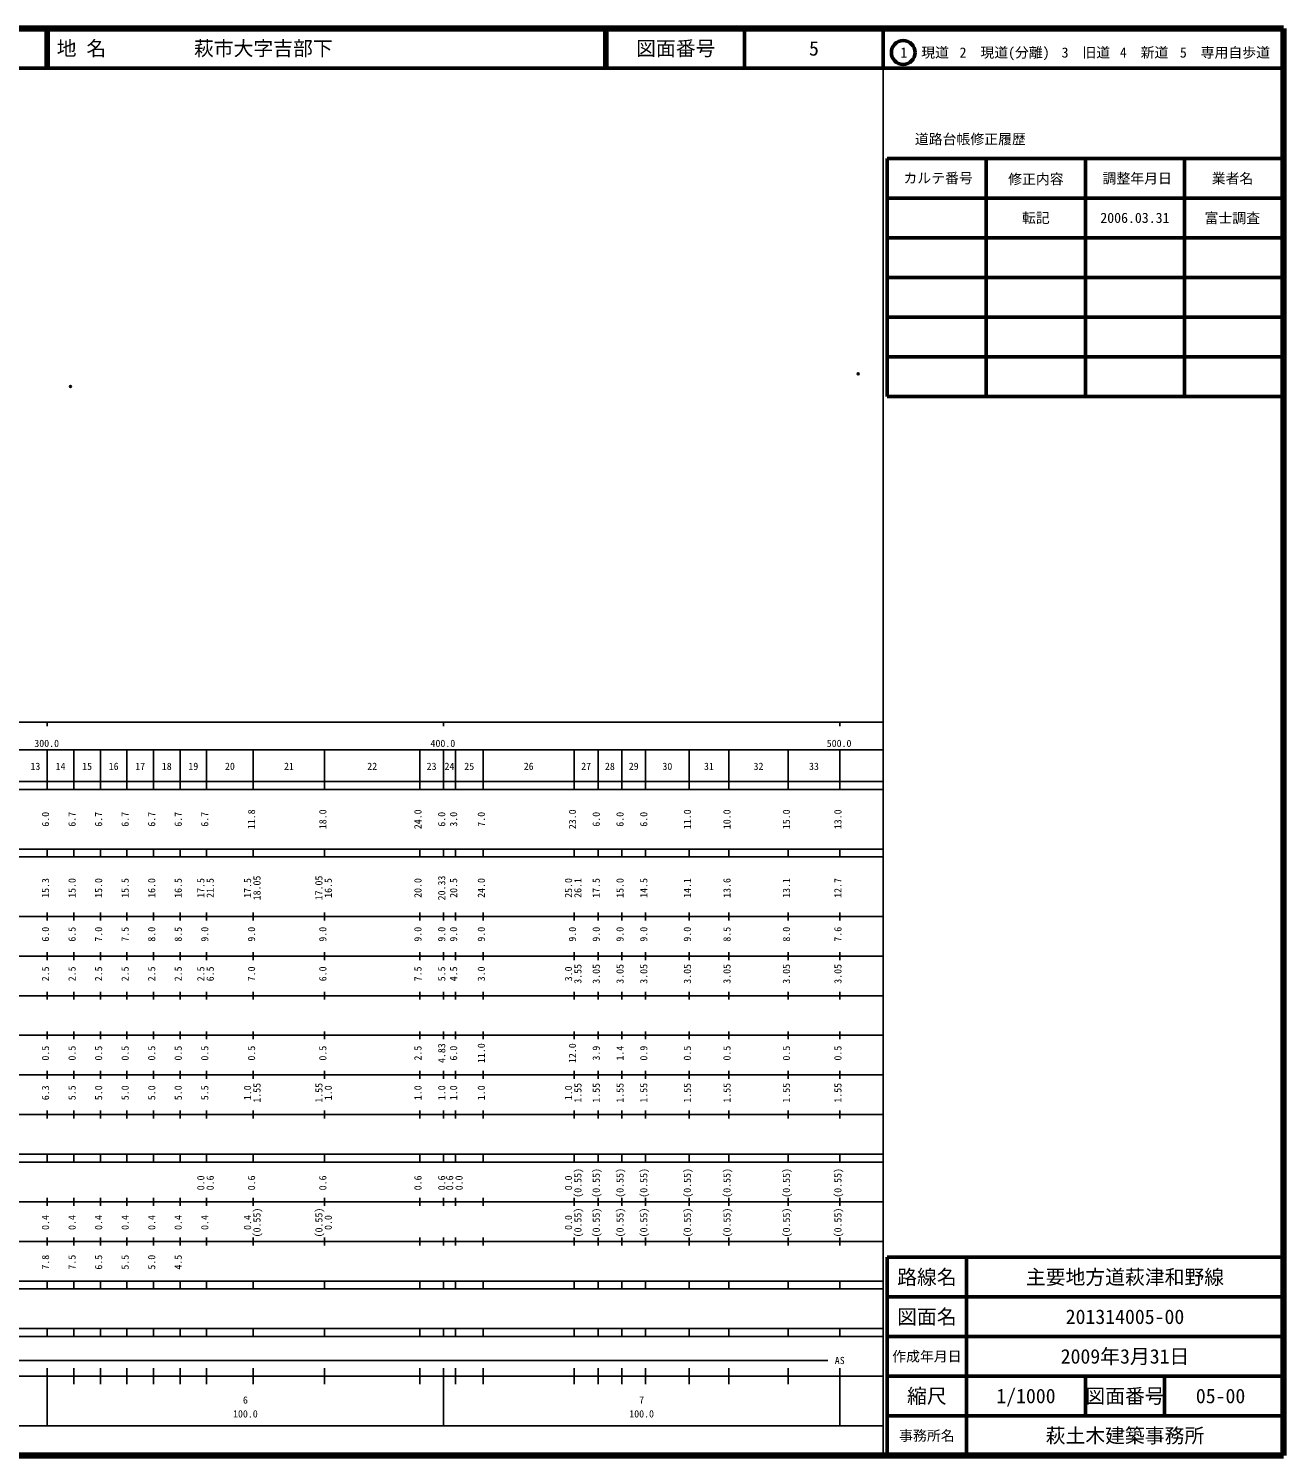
# Model space of a CAD drawing. Units: millimetres on the paper. Extents: x 40 to 680, y 20 to 380.
# Drawn here: x 363.3 to 680, y 20 to 380 of the extents above; entities that cross this region are included whole.
import ezdxf
from ezdxf.enums import TextEntityAlignment as Align

# ---------------------------------------------------------------- set-up
doc = ezdxf.new("R2010")
doc.units = ezdxf.units.MM
doc.header["$PDMODE"] = 32
doc.header["$PDSIZE"] = 0.5
doc.layers.add('M-OTRS', color=6, linetype='Continuous')
doc.layers.add('M-TTL-TXT', color=7, linetype='Continuous')
for name, color, linetype, lineweight in [('M-TTL', 2, 'Continuous', 140), ('M-TTL-BAND', 7, 'Continuous', 25), ('M-TTL-FRAM', 2, 'Continuous', 50), ('M-TTL-LINE', 7, 'Continuous', 50)]:
    doc.layers.add(name, color=color, linetype=linetype, lineweight=lineweight)
doc.styles.add('ＭＳ ゴシック', font='')
doc.styles.get('ＭＳ ゴシック').set_extended_font_data('MS Gothic')

msp = doc.modelspace()

# ---------------------------------------------------------------- linework, layer by layer
at = {"layer": 'M-OTRS'}
for p in [(572.677, 292.917), (373.845, 289.688)]:
    msp.add_point(p, dxfattribs=at)
at = {"layer": 'M-TTL'}
for p, q in [((680, 380), (40, 380)), ((680, 20), (680, 380)), ((40, 20), (680, 20))]:
    msp.add_line(p, q, dxfattribs=at)
at = {"layer": 'M-TTL-BAND'}
for p, q in [((579, 20), (579, 370)), ((40, 205), (579, 205)), ((368, 205), (368, 204)), ((468, 205), (468, 204)), ((568, 205), (568, 204)), ((68, 198), (579, 198)), ((368, 188), (368, 198)), ((374.7, 188), (374.7, 198)), ((381.4, 188), (381.4, 198)), ((388.1, 188), (388.1, 198)), ((394.8, 188), (394.8, 198)), ((401.5, 188), (401.5, 198)), ((408.2, 188), (408.2, 198)), ((420, 188), (420, 198)), ((438, 188), (438, 198)), ((462, 188), (462, 198)), ((468, 188), (468, 198)), ((471, 188), (471, 198)), ((478, 188), (478, 198)), ((501, 188), (501, 198)), ((507, 188), (507, 198)), ((513, 188), (513, 198)), ((519, 188), (519, 198)), ((530, 188), (530, 198)), ((540, 188), (540, 198)), ((555, 188), (555, 198)), ((568, 188), (568, 198)), ((40, 190), (579, 190)), ((40, 188), (579, 188)), ((40, 173), (579, 173)), ((368, 171), (368, 173)), ((374.7, 171), (374.7, 173)), ((381.4, 171), (381.4, 173)), ((388.1, 171), (388.1, 173)), ((394.8, 171), (394.8, 173)), ((401.5, 171), (401.5, 173)), ((408.2, 171), (408.2, 173)), ((420, 171), (420, 173)), ((438, 171), (438, 173)), ((462, 171), (462, 173)), ((468, 171), (468, 173)), ((471, 171), (471, 173)), ((478, 171), (478, 173)), ((501, 171), (501, 173)), ((507, 171), (507, 173)), ((513, 171), (513, 173)), ((519, 171), (519, 173)), ((530, 171), (530, 173)), ((540, 171), (540, 173)), ((555, 171), (555, 173)), ((568, 171), (568, 173)), ((40, 171), (579, 171)), ((40, 156), (579, 156)), ((368, 155), (368, 157)), ((374.7, 155), (374.7, 157)), ((381.4, 155), (381.4, 157)), ((388.1, 155), (388.1, 157)), ((394.8, 155), (394.8, 157)), ((401.5, 155), (401.5, 157)), ((408.2, 155), (408.2, 157)), ((420, 155), (420, 157)), ((438, 155), (438, 157)), ((462, 155), (462, 157)), ((468, 155), (468, 157)), ((471, 155), (471, 157)), ((478, 155), (478, 157)), ((501, 155), (501, 157)), ((507, 155), (507, 157)), ((513, 155), (513, 157)), ((519, 155), (519, 157)), ((530, 155), (530, 157)), ((540, 155), (540, 157)), ((555, 155), (555, 157)), ((568, 155), (568, 157)), ((46, 146), (579, 146)), ((368, 145), (368, 147)), ((374.7, 145), (374.7, 147)), ((381.4, 145), (381.4, 147)), ((388.1, 145), (388.1, 147)), ((394.8, 145), (394.8, 147)), ((401.5, 145), (401.5, 147)), ((408.2, 145), (408.2, 147)), ((420, 145), (420, 147)), ((438, 145), (438, 147)), ((462, 145), (462, 147)), ((468, 145), (468, 147)), ((471, 145), (471, 147)), ((478, 145), (478, 147)), ((501, 145), (501, 147)), ((507, 145), (507, 147)), ((513, 145), (513, 147)), ((519, 145), (519, 147)), ((530, 145), (530, 147)), ((540, 145), (540, 147)), ((555, 145), (555, 147)), ((568, 145), (568, 147)), ((368, 135), (368, 137)), ((374.7, 135), (374.7, 137)), ((381.4, 135), (381.4, 137)), ((388.1, 135), (388.1, 137)), ((394.8, 135), (394.8, 137)), ((401.5, 135), (401.5, 137)), ((408.2, 135), (408.2, 137)), ((420, 135), (420, 137)), ((438, 135), (438, 137)), ((462, 135), (462, 137)), ((468, 135), (468, 137)), ((471, 135), (471, 137)), ((478, 135), (478, 137)), ((501, 135), (501, 137)), ((507, 135), (507, 137)), ((513, 135), (513, 137)), ((519, 135), (519, 137)), ((530, 135), (530, 137)), ((540, 135), (540, 137)), ((555, 135), (555, 137)), ((568, 135), (568, 137)), ((52, 136), (579, 136)), ((46, 126), (579, 126)), ((368, 125), (368, 127)), ((374.7, 125), (374.7, 127)), ((381.4, 125), (381.4, 127)), ((388.1, 125), (388.1, 127)), ((394.8, 125), (394.8, 127)), ((401.5, 125), (401.5, 127)), ((408.2, 125), (408.2, 127)), ((420, 125), (420, 127)), ((438, 125), (438, 127)), ((462, 125), (462, 127)), ((468, 125), (468, 127)), ((471, 125), (471, 127)), ((478, 125), (478, 127)), ((501, 125), (501, 127)), ((507, 125), (507, 127)), ((513, 125), (513, 127)), ((519, 125), (519, 127)), ((530, 125), (530, 127)), ((540, 125), (540, 127)), ((555, 125), (555, 127)), ((568, 125), (568, 127)), ((52, 116), (579, 116)), ((368, 115), (368, 117)), ((374.7, 115), (374.7, 117)), ((381.4, 115), (381.4, 117)), ((388.1, 115), (388.1, 117)), ((394.8, 115), (394.8, 117)), ((401.5, 115), (401.5, 117)), ((408.2, 115), (408.2, 117)), ((420, 115), (420, 117)), ((438, 115), (438, 117)), ((462, 115), (462, 117)), ((468, 115), (468, 117)), ((471, 115), (471, 117)), ((478, 115), (478, 117)), ((501, 115), (501, 117)), ((507, 115), (507, 117)), ((513, 115), (513, 117)), ((519, 115), (519, 117)), ((530, 115), (530, 117)), ((540, 115), (540, 117)), ((555, 115), (555, 117)), ((568, 115), (568, 117)), ((46, 106), (579, 106)), ((368, 105), (368, 107)), ((374.7, 105), (374.7, 107)), ((381.4, 105), (381.4, 107)), ((388.1, 105), (388.1, 107)), ((394.8, 105), (394.8, 107)), ((401.5, 105), (401.5, 107)), ((408.2, 105), (408.2, 107)), ((420, 105), (420, 107)), ((438, 105), (438, 107)), ((462, 105), (462, 107)), ((468, 105), (468, 107)), ((471, 105), (471, 107)), ((478, 105), (478, 107)), ((501, 105), (501, 107)), ((507, 105), (507, 107)), ((513, 105), (513, 107)), ((519, 105), (519, 107)), ((530, 105), (530, 107)), ((540, 105), (540, 107)), ((555, 105), (555, 107)), ((568, 105), (568, 107)), ((40, 96), (579, 96)), ((40, 94), (579, 94)), ((368, 94), (368, 96)), ((374.7, 94), (374.7, 96)), ((381.4, 94), (381.4, 96)), ((388.1, 94), (388.1, 96)), ((394.8, 94), (394.8, 96)), ((401.5, 94), (401.5, 96)), ((408.2, 94), (408.2, 96)), ((420, 94), (420, 96)), ((438, 94), (438, 96)), ((462, 94), (462, 96)), ((468, 94), (468, 96)), ((471, 94), (471, 96)), ((478, 94), (478, 96)), ((501, 94), (501, 96)), ((507, 94), (507, 96)), ((513, 94), (513, 96)), ((519, 94), (519, 96)), ((530, 94), (530, 96)), ((540, 94), (540, 96)), ((555, 94), (555, 96)), ((568, 94), (568, 96)), ((49, 84), (579, 84)), ((368, 83), (368, 85)), ((374.7, 83), (374.7, 85)), ((381.4, 83), (381.4, 85)), ((388.1, 83), (388.1, 85)), ((394.8, 83), (394.8, 85)), ((401.5, 83), (401.5, 85)), ((408.2, 83), (408.2, 85)), ((420, 83), (420, 85)), ((438, 83), (438, 85)), ((462, 83), (462, 85)), ((468, 83), (468, 85)), ((471, 83), (471, 85)), ((478, 83), (478, 85)), ((501, 83), (501, 85)), ((507, 83), (507, 85)), ((513, 83), (513, 85)), ((519, 83), (519, 85)), ((530, 83), (530, 85)), ((540, 83), (540, 85)), ((555, 83), (555, 85)), ((568, 83), (568, 85)), ((40, 74), (579, 74)), ((368, 73), (368, 75)), ((374.7, 73), (374.7, 75)), ((381.4, 73), (381.4, 75)), ((388.1, 73), (388.1, 75)), ((394.8, 73), (394.8, 75)), ((401.5, 73), (401.5, 75)), ((408.2, 73), (408.2, 75)), ((420, 73), (420, 75)), ((438, 73), (438, 75)), ((462, 73), (462, 75)), ((468, 73), (468, 75)), ((471, 73), (471, 75)), ((478, 73), (478, 75)), ((501, 73), (501, 75)), ((507, 73), (507, 75)), ((513, 73), (513, 75)), ((519, 73), (519, 75)), ((530, 73), (530, 75)), ((540, 73), (540, 75)), ((555, 73), (555, 75)), ((568, 73), (568, 75)), ((40, 64), (579, 64)), ((40, 62), (579, 62)), ((368, 62), (368, 64)), ((374.7, 62), (374.7, 64)), ((381.4, 62), (381.4, 64)), ((388.1, 62), (388.1, 64)), ((394.8, 62), (394.8, 64)), ((401.5, 62), (401.5, 64)), ((408.2, 62), (408.2, 64)), ((420, 62), (420, 64)), ((438, 62), (438, 64)), ((462, 62), (462, 64)), ((468, 62), (468, 64)), ((471, 62), (471, 64)), ((478, 62), (478, 64)), ((501, 62), (501, 64)), ((507, 62), (507, 64)), ((513, 62), (513, 64)), ((519, 62), (519, 64)), ((530, 62), (530, 64)), ((540, 62), (540, 64)), ((555, 62), (555, 64)), ((568, 62), (568, 64)), ((40, 52), (579, 52)), ((368, 50), (368, 52)), ((374.7, 50), (374.7, 52)), ((381.4, 50), (381.4, 52)), ((388.1, 50), (388.1, 52)), ((394.8, 50), (394.8, 52)), ((401.5, 50), (401.5, 52)), ((408.2, 50), (408.2, 52)), ((420, 50), (420, 52)), ((438, 50), (438, 52)), ((462, 50), (462, 52)), ((468, 50), (468, 52)), ((471, 50), (471, 52)), ((478, 50), (478, 52)), ((501, 50), (501, 52)), ((507, 50), (507, 52)), ((513, 50), (513, 52)), ((519, 50), (519, 52)), ((530, 50), (530, 52)), ((540, 50), (540, 52)), ((555, 50), (555, 52)), ((568, 50), (568, 52)), ((40, 50), (579, 50)), ((71, 44), (565, 44)), ((40, 40), (579, 40)), ((368, 27.5), (368, 42)), ((374.7, 38), (374.7, 42)), ((381.4, 38), (381.4, 42)), ((388.1, 38), (388.1, 42)), ((394.8, 38), (394.8, 42)), ((401.5, 38), (401.5, 42)), ((408.2, 38), (408.2, 42)), ((420, 38), (420, 42)), ((438, 38), (438, 42)), ((462, 38), (462, 42)), ((468, 27.5), (468, 42)), ((471, 38), (471, 42)), ((478, 38), (478, 42)), ((501, 38), (501, 42)), ((507, 38), (507, 42)), ((513, 38), (513, 42)), ((519, 38), (519, 42)), ((530, 38), (530, 42)), ((540, 38), (540, 42)), ((555, 38), (555, 42)), ((568, 27.5), (568, 42)), ((68, 27.5), (579, 27.5))]:
    msp.add_line(p, q, dxfattribs=at)
at = {"layer": 'M-TTL-FRAM'}
for p, q in [((580, 347.197), (580, 287.197)), ((580, 347.197), (680, 347.197)), ((580, 287.197), (680, 287.197)), ((680, 70), (580, 70)), ((580, 70), (580, 20))]:
    msp.add_line(p, q, dxfattribs=at)
at = {"layer": 'M-TTL-LINE'}
for p, q in [((367.75, 380), (367.75, 370)), ((368.25, 380), (368.25, 370)), ((508.747, 380), (508.747, 370)), ((509.247, 380), (509.247, 370)), ((543.997, 380), (543.997, 370)), ((579, 380), (579, 370)), ((40, 370), (680, 370)), ((605, 347.197), (605, 287.197)), ((630, 347.197), (630, 287.197)), ((655, 347.197), (655, 287.197)), ((580, 337.197), (680, 337.197)), ((580, 327.197), (680, 327.197)), ((580, 317.197), (680, 317.197)), ((580, 307.197), (680, 307.197)), ((580, 297.197), (680, 297.197)), ((600, 70), (600, 20)), ((680, 60), (580, 60)), ((680, 50), (580, 50)), ((680, 40), (580, 40)), ((630, 40), (630, 30)), ((650, 40), (650, 30)), ((680, 30), (580, 30))]:
    msp.add_line(p, q, dxfattribs=at)
msp.add_circle((584.031, 373.958), 3, dxfattribs=at)

# ---------------------------------------------------------------- texts
at = {"layer": 'M-TTL-BAND', "style": 'ＭＳ ゴシック'}
for s, p in [('300.0', (367.844, 198.195)), ('400.0', (467.844, 198.195)), ('500.0', (567.844, 198.195)), ('13', (365, 192.405)), ('14', (371.35, 192.405)), ('15', (378.05, 192.405)), ('16', (384.75, 192.405)), ('17', (391.45, 192.405)), ('18', (398.15, 192.405)), ('19', (404.85, 192.405)), ('20', (414.1, 192.405)), ('21', (429, 192.405)), ('22', (450, 192.405)), ('23', (465, 192.405)), ('24', (469.5, 192.405)), ('25', (474.5, 192.405)), ('26', (489.5, 192.405)), ('27', (504, 192.405)), ('28', (510, 192.405)), ('29', (516, 192.405)), ('30', (524.5, 192.405)), ('31', (535, 192.405)), ('32', (547.5, 192.405)), ('33', (561.5, 192.405)), ('AS', (568, 42.5)), ('6', (418, 32.523)), ('7', (518, 32.523)), ('100.0', (418, 29.033)), ('100.0', (518, 29.033))]:
    msp.add_text(s, height=1.833, dxfattribs=at).set_placement(p, align=Align.BOTTOM_CENTER)
for s, p in [('6.0', (369, 180.5)), ('6.7', (375.7, 180.5)), ('6.7', (382.4, 180.5)), ('6.7', (389.1, 180.5)), ('6.7', (395.8, 180.5)), ('6.7', (402.5, 180.5)), ('6.7', (409.2, 180.5)), ('11.8', (421, 180.5)), ('18.0', (439, 180.5)), ('24.0', (463, 180.5)), ('6.0', (469, 180.5)), ('3.0', (472, 180.5)), ('7.0', (479, 180.5)), ('23.0', (502, 180.5)), ('6.0', (508, 180.5)), ('6.0', (514, 180.5)), ('6.0', (520, 180.5)), ('11.0', (531, 180.5)), ('10.0', (541, 180.5)), ('15.0', (556, 180.5)), ('13.0', (569, 180.5)), ('18.05', (422.37, 163.174)), ('17.05', (438, 163.174)), ('20.33', (469, 163.174)), ('15.3', (369, 163.174)), ('15.0', (375.7, 163.174)), ('15.0', (382.4, 163.174)), ('15.5', (389.1, 163.174)), ('16.0', (395.8, 163.174)), ('16.5', (402.5, 163.174)), ('17.5', (408.2, 163.174)), ('21.5', (410.57, 163.174)), ('17.5', (420, 163.174)), ('16.5', (440.37, 163.174)), ('20.0', (463, 163.174)), ('20.5', (472, 163.174)), ('24.0', (479, 163.174)), ('25.0', (501, 163.174)), ('26.1', (503.37, 163.174)), ('17.5', (508, 163.174)), ('15.0', (514, 163.174)), ('14.5', (520, 163.174)), ('14.1', (531, 163.174)), ('13.6', (541, 163.174)), ('13.1', (556, 163.174)), ('12.7', (569, 163.174)), ('6.0', (369, 151.5)), ('6.5', (375.7, 151.5)), ('7.0', (382.4, 151.5)), ('7.5', (389.1, 151.5)), ('8.0', (395.8, 151.5)), ('8.5', (402.5, 151.5)), ('9.0', (409.2, 151.5)), ('9.0', (421, 151.5)), ('9.0', (439, 151.5)), ('9.0', (463, 151.5)), ('9.0', (469, 151.5)), ('9.0', (472, 151.5)), ('9.0', (479, 151.5)), ('9.0', (502, 151.5)), ('9.0', (508, 151.5)), ('9.0', (514, 151.5)), ('9.0', (520, 151.5)), ('9.0', (531, 151.5)), ('8.5', (541, 151.5)), ('8.0', (556, 151.5)), ('7.6', (569, 151.5)), ('2.5', (369, 141.5)), ('2.5', (375.7, 141.5)), ('2.5', (382.4, 141.5)), ('2.5', (389.1, 141.5)), ('2.5', (395.8, 141.5)), ('2.5', (402.5, 141.5)), ('2.5', (408.2, 141.5)), ('6.5', (410.57, 141.5)), ('7.0', (421, 141.5)), ('6.0', (439, 141.5)), ('7.5', (463, 141.5)), ('5.5', (469, 141.5)), ('4.5', (472, 141.5)), ('3.0', (479, 141.5)), ('3.0', (501, 141.5)), ('3.55', (503.37, 141.5)), ('3.05', (508, 141.5)), ('3.05', (514, 141.5)), ('3.05', (520, 141.5)), ('3.05', (531, 141.5)), ('3.05', (541, 141.5)), ('3.05', (556, 141.5)), ('3.05', (569, 141.5)), ('0.5', (369, 121.5)), ('0.5', (375.7, 121.5)), ('0.5', (382.4, 121.5)), ('0.5', (389.1, 121.5)), ('0.5', (395.8, 121.5)), ('0.5', (402.5, 121.5)), ('0.5', (409.2, 121.5)), ('0.5', (421, 121.5)), ('0.5', (439, 121.5)), ('2.5', (463, 121.5)), ('4.83', (469, 121.5)), ('6.0', (472, 121.5)), ('11.0', (479, 121.5)), ('12.0', (502, 121.5)), ('3.9', (508, 121.5)), ('1.4', (514, 121.5)), ('0.9', (520, 121.5)), ('0.5', (531, 121.5)), ('0.5', (541, 121.5)), ('0.5', (556, 121.5)), ('0.5', (569, 121.5)), ('6.3', (369, 111.5)), ('5.5', (375.7, 111.5)), ('5.0', (382.4, 111.5)), ('5.0', (389.1, 111.5)), ('5.0', (395.8, 111.5)), ('5.0', (402.5, 111.5)), ('5.5', (409.2, 111.5)), ('1.0', (420, 111.5)), ('1.55', (422.37, 111.5)), ('1.55', (438, 111.5)), ('1.0', (440.37, 111.5)), ('1.0', (463, 111.5)), ('1.0', (469, 111.5)), ('1.0', (472, 111.5)), ('1.0', (479, 111.5)), ('1.0', (501, 111.5)), ('1.55', (503.37, 111.5)), ('1.55', (508, 111.5)), ('1.55', (514, 111.5)), ('1.55', (520, 111.5)), ('1.55', (531, 111.5)), ('1.55', (541, 111.5)), ('1.55', (556, 111.5)), ('1.55', (569, 111.5)), ('0.0', (408.2, 88.764)), ('0.6', (410.57, 88.764)), ('0.6', (421, 88.764)), ('0.6', (439, 88.764)), ('0.6', (463, 88.764)), ('0.6', (469, 88.764)), ('0.6', (471, 88.764)), ('0.0', (473.37, 88.764)), ('0.0', (501, 88.764)), ('(0.55)', (503.37, 88.764)), ('(0.55)', (508, 88.764)), ('(0.55)', (514, 88.764)), ('(0.55)', (520, 88.764)), ('(0.55)', (531, 88.764)), ('(0.55)', (541, 88.764)), ('(0.55)', (556, 88.764)), ('(0.55)', (569, 88.764)), ('0.4', (369, 78.764)), ('0.4', (375.7, 78.764)), ('0.4', (382.4, 78.764)), ('0.4', (389.1, 78.764)), ('0.4', (395.8, 78.764)), ('0.4', (402.5, 78.764)), ('0.4', (409.2, 78.764)), ('0.4', (420, 78.764)), ('(0.55)', (422.37, 78.764)), ('(0.55)', (438, 78.764)), ('0.0', (440.37, 78.764)), ('0.0', (501, 78.764)), ('(0.55)', (503.37, 78.764)), ('(0.55)', (508, 78.764)), ('(0.55)', (514, 78.764)), ('(0.55)', (520, 78.764)), ('(0.55)', (531, 78.764)), ('(0.55)', (541, 78.764)), ('(0.55)', (556, 78.764)), ('(0.55)', (569, 78.764)), ('7.8', (369, 68.763)), ('7.5', (375.7, 68.763)), ('6.5', (382.4, 68.763)), ('5.5', (389.1, 68.763)), ('5.0', (395.8, 68.763)), ('4.5', (402.5, 68.763))]:
    msp.add_text(s, height=1.833, rotation=90, dxfattribs=at).set_placement(p, align=Align.BOTTOM_CENTER)
at = {"layer": 'M-TTL-TXT', "style": 'ＭＳ ゴシック'}
for s, p in [('地 名', (370.38, 375)), ('萩市大字吉部下', (405.024, 375))]:
    msp.add_text(s, height=3.666, dxfattribs=at).set_placement(p, align=Align.MIDDLE_LEFT)
for s, height, p in [('図面番号', 3.666, (526.622, 375)), ('5', 3.666, (561.497, 375)), ('1\u3000現道', 2.566, (589.448, 373.958)), ('2\u3000現道(分離)', 2.566, (609.619, 373.958)), ('3\u3000旧道', 2.566, (630.121, 373.958)), ('4\u3000新道', 2.566, (644.824, 373.958)), ('5\u3000専用自歩道', 2.566, (665.228, 373.958)), ('道路台帳修正履歴', 2.566, (600.968, 352.113)), ('カルテ番号', 2.566, (592.839, 342.277)), ('修正内容', 2.566, (617.509, 342.023)), ('調整年月日', 2.566, (643.089, 342.197)), ('業者名', 2.566, (667.134, 342.197)), ('転記', 2.566, (617.5, 332.245)), ('2006.03.31', 2.566, (642.5, 332.245)), ('富士調査', 2.566, (667.077, 332.189)), ('路線名', 3.666, (590, 65)), ('路線名', 3.666, (590, 65)), ('主要地方道萩津和野線', 3.666, (640, 65)), ('図面名', 3.666, (590, 55)), ('図面名', 3.666, (590, 55)), ('201314005-00', 3.666, (640, 55)), ('2009年3月31日', 3.666, (640, 45)), ('作成年月日', 2.566, (590, 45)), ('作成年月日', 2.566, (590, 45)), ('縮尺', 3.666, (590, 35)), ('縮尺', 3.666, (590, 35)), ('1/1000', 3.666, (615, 35)), ('図面番号', 3.666, (640, 35)), ('図面番号', 3.666, (640, 35)), ('05-00', 3.666, (664.125, 35)), ('事務所名', 2.566, (590, 25)), ('事務所名', 2.566, (590, 25)), ('萩土木建築事務所', 3.666, (640, 25))]:
    msp.add_text(s, height=height, dxfattribs=at).set_placement(p, align=Align.MIDDLE_CENTER)

doc.saveas('drawing.dxf')
